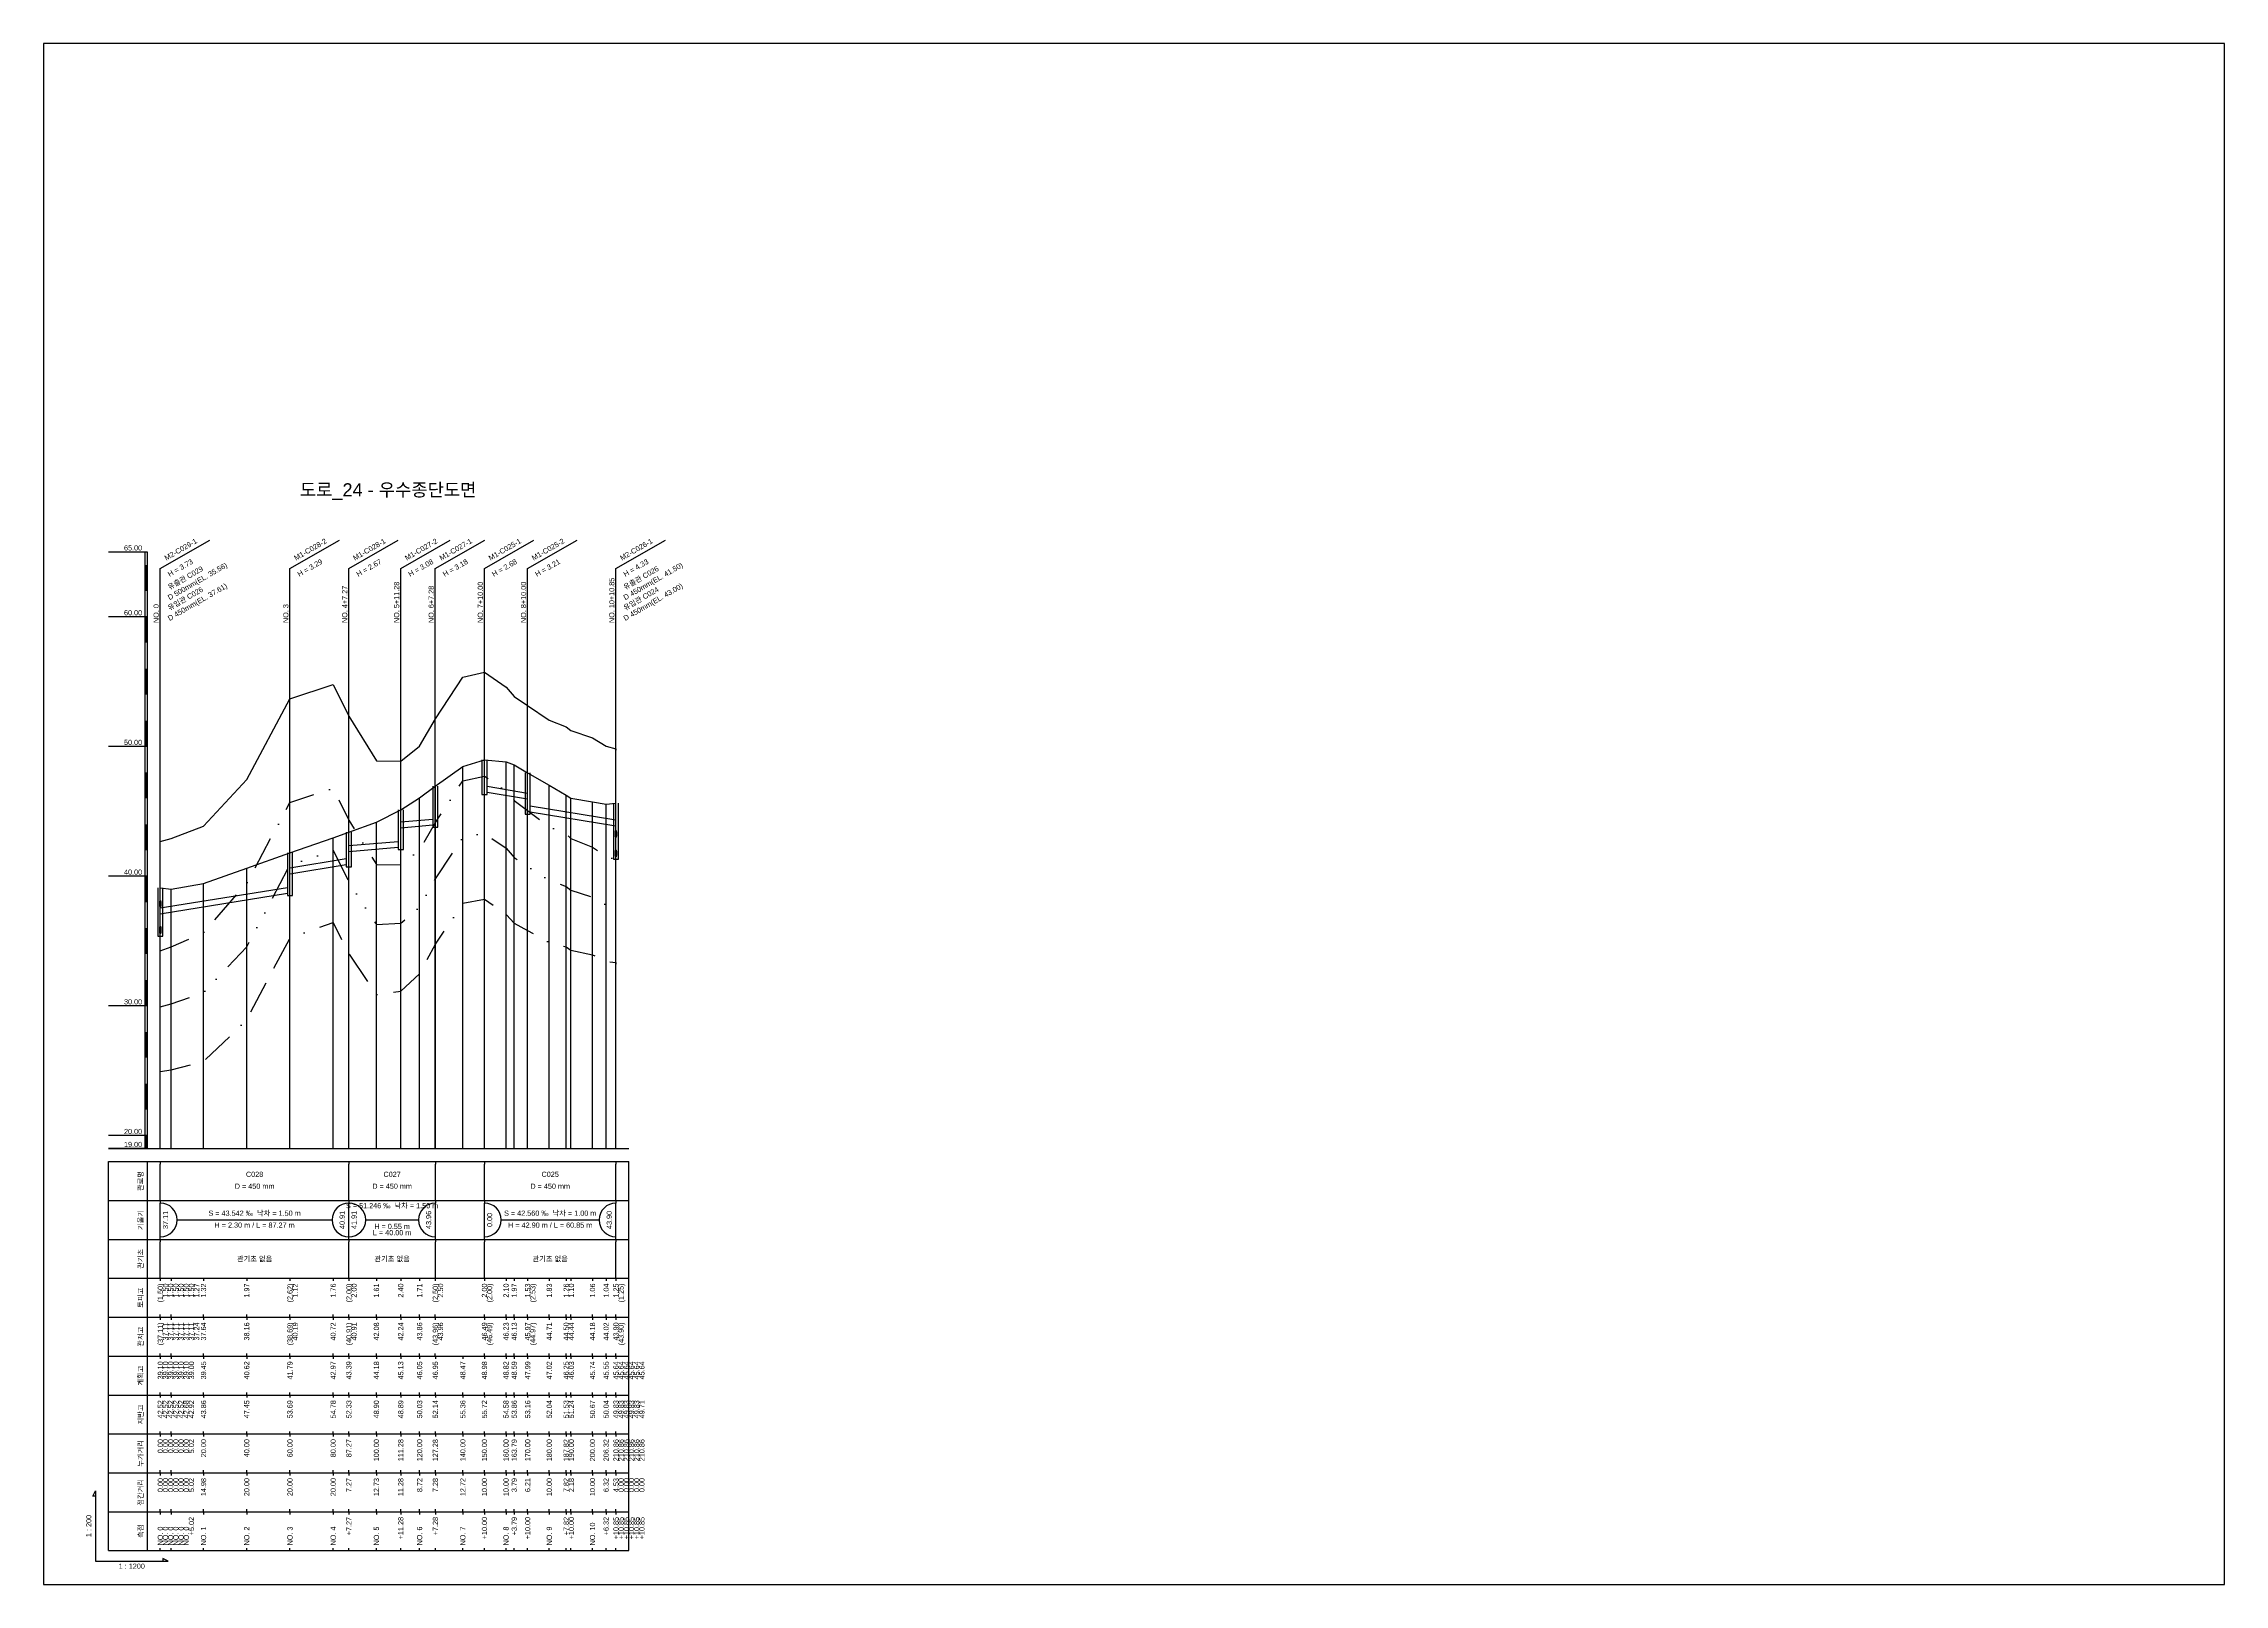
# Model space of a CAD drawing. Header units: millimetres. Extents: x -105495 to 3444, y -108190 to 2013.
# Drawn here: x 20 to 861, y -20608 to -20014 of the extents above; entities that cross this region are included whole.
import ezdxf
from ezdxf.enums import TextEntityAlignment as Align

# ---------------------------------------------------------------- set-up
doc = ezdxf.new("R2010")
doc.units = ezdxf.units.MM
for name, pattern in [('BORDER', [44.45, 12.7, -6.35, 12.7, -6.35, 0, -6.35]), ('DASHDOT', [25.4, 12.7, -6.35, 0, -6.35]), ('DIVIDE', [31.75, 12.7, -6.35, 0, -6.35, 0, -6.35])]:
    doc.linetypes.add(name, pattern=pattern)
for name, color, linetype in [('KZ_종단_계획선', 1, 'Continuous'), ('KZ_종단_관로', 4, 'Continuous'), ('KZ_종단_깃발', 7, 'Continuous'), ('KZ_종단_노선명', 7, 'Continuous'), ('KZ_종단_도각', 7, 'Continuous'), ('KZ_종단_맨홀', 4, 'Continuous'), ('KZ_종단_수직선', 7, 'Continuous'), ('KZ_종단_암선1', 56, 'DASHDOT'), ('KZ_종단_암선2', 4, 'DIVIDE'), ('KZ_종단_암선3', 6, 'BORDER'), ('KZ_종단_원형관', 4, 'Continuous'), ('KZ_종단_지반선', 3, 'Continuous'), ('KZ_종단_테이블문자', 7, 'Continuous'), ('KZ_종단_테이블선', 7, 'Continuous'), ('KZ_종단_폴대', 7, 'Continuous')]:
    doc.layers.add(name, color=color, linetype=linetype)
doc.styles.get("Standard").update_dxf_attribs({"font": 'arial.ttf'})

msp = doc.modelspace()

# ---------------------------------------------------------------- linework, layer by layer
at = {"layer": 'KZ_종단_계획선'}
msp.add_lwpolyline([(65, -20339.5), (65, -20339.5), (65, -20339.5), (65, -20339.5), (65, -20339.5), (65, -20339.5), (69.18, -20340), (81.67, -20337.75), (98.33, -20331.89), (115, -20326.03), (131.67, -20320.17), (137.73, -20318.03), (148.33, -20314.1), (157.73, -20309.35), (165, -20304.73), (171.06, -20300.25), (181.67, -20292.65), (190, -20290.11), (198.33, -20290.9), (201.49, -20292.07), (206.67, -20295.07), (215, -20299.89), (221.52, -20303.77), (223.33, -20304.85), (231.67, -20306.32), (236.94, -20307.25), (240.71, -20306.8), (240.71, -20306.8), (240.71, -20306.8), (240.71, -20306.8), (240.71, -20306.8), (240.71, -20306.8)], dxfattribs=at)
at = {"layer": 'KZ_종단_관로'}
for p, q in [((191, -20300.3), (206.67, -20302.91)), ((191, -20302.55), (206.67, -20305.16)), ((207.67, -20307.91), (240.71, -20313.25)), ((157.73, -20314.05), (170.06, -20312.95)), ((157.73, -20316.3), (170.06, -20315.2)), ((207.67, -20310.16), (240.71, -20315.5)), ((137.73, -20323.2), (156.73, -20321.55)), ((137.73, -20325.45), (156.73, -20323.8)), ((115, -20331.79), (136.73, -20328.2)), ((115, -20334.04), (136.73, -20330.45)), ((65, -20347.2), (114, -20339.29)), ((65, -20349.45), (114, -20341.54))]:
    msp.add_line(p, q, dxfattribs=at)
at = {"layer": 'KZ_종단_깃발'}
for p, q in [((65, -20216.38), (84.05, -20205.38)), ((115, -20216.38), (134.05, -20205.38)), ((137.73, -20216.38), (156.78, -20205.38)), ((157.73, -20216.38), (176.78, -20205.38)), ((171.06, -20216.38), (190.12, -20205.38)), ((190, -20216.38), (209.05, -20205.38)), ((206.67, -20216.38), (225.72, -20205.38)), ((240.71, -20216.38), (259.77, -20205.38)), ((65, -20440), (65, -20216.38)), ((115, -20440), (115, -20216.38)), ((137.73, -20440), (137.73, -20216.38)), ((157.73, -20440), (157.73, -20216.38)), ((171.06, -20440), (171.06, -20216.38)), ((190, -20440), (190, -20216.38)), ((206.67, -20440), (206.67, -20216.38)), ((240.71, -20440), (240.71, -20216.38))]:
    msp.add_line(p, q, dxfattribs=at)
at = {"layer": 'KZ_종단_도각'}
msp.add_lwpolyline([(20, -20608), (861, -20608), (861, -20014), (20, -20014)], close=True, dxfattribs=at)
at = {"layer": 'KZ_종단_맨홀'}
for points in [[(189, -20290.11), (189, -20303.49), (191, -20303.49), (191, -20290.11)], [(170.06, -20300.25), (170.06, -20316.14), (172.06, -20316.14), (172.06, -20300.25)], [(205.67, -20295.07), (205.67, -20311.1), (207.67, -20311.1), (207.67, -20295.07)], [(156.73, -20309.35), (156.73, -20324.74), (158.73, -20324.74), (158.73, -20309.35)], [(239.71, -20306.8), (239.71, -20328.44), (241.71, -20328.44), (241.71, -20306.8)], [(136.73, -20318.03), (136.73, -20331.39), (138.73, -20331.39), (138.73, -20318.03)], [(114, -20326.03), (114, -20342.48), (116, -20342.48), (116, -20326.03)], [(64, -20339.5), (64, -20358.16), (66, -20358.16), (66, -20339.5)]]:
    msp.add_lwpolyline(points, dxfattribs=at)
at = {"layer": 'KZ_종단_수직선'}
for p, q in [((181.67, -20440), (181.67, -20292.65)), ((190, -20440), (190, -20290.11)), ((198.33, -20440), (198.33, -20290.9)), ((201.49, -20440), (201.49, -20292.07)), ((171.07, -20440), (171.07, -20300.25)), ((206.67, -20440), (206.67, -20295.07)), ((215, -20440), (215, -20299.89)), ((157.73, -20440), (157.73, -20309.35)), ((165, -20440), (165, -20304.73)), ((221.52, -20440), (221.52, -20303.77)), ((223.33, -20440), (223.33, -20304.85)), ((231.67, -20440), (231.67, -20306.32)), ((236.93, -20440), (236.93, -20307.25)), ((240.72, -20440), (240.72, -20306.8)), ((240.72, -20440), (240.72, -20306.8)), ((240.72, -20440), (240.72, -20306.8)), ((240.72, -20440), (240.72, -20306.8)), ((240.72, -20440), (240.72, -20306.8)), ((240.72, -20440), (240.72, -20306.8)), ((137.72, -20440), (137.72, -20318.03)), ((148.33, -20440), (148.33, -20314.1)), ((115, -20440), (115, -20326.03)), ((131.67, -20440), (131.67, -20320.17)), ((98.33, -20440), (98.33, -20331.89)), ((65, -20440), (65, -20339.5)), ((65, -20440), (65, -20339.5)), ((65, -20440), (65, -20339.5)), ((65, -20440), (65, -20339.5)), ((65, -20440), (65, -20339.5)), ((65, -20440), (65, -20339.5)), ((65, -20440), (65, -20339.5)), ((65, -20440), (65, -20339.5)), ((65, -20440), (65, -20339.5)), ((65, -20440), (65, -20339.5)), ((65, -20440), (65, -20339.5)), ((69.18, -20440), (69.18, -20340)), ((81.67, -20440), (81.67, -20337.75))]:
    msp.add_line(p, q, dxfattribs=at)
at = {"layer": 'KZ_종단_암선1', "flags": 128}
msp.add_lwpolyline([(65, -20364.51), (65, -20364.51), (65, -20364.51), (65, -20364.51), (65, -20364.51), (65, -20363.7), (69.18, -20362.25), (81.67, -20356.7), (98.33, -20337.75), (115, -20306.56), (131.67, -20301.08), (137.72, -20313.34), (148.33, -20330.52), (157.73, -20330.57), (165, -20324.84), (171.07, -20314.29), (181.67, -20298.22), (190, -20296.38), (198.33, -20302.09), (201.49, -20305.83), (206.67, -20309.65), (215, -20315.8), (221.52, -20318.79), (223.33, -20320.39), (231.67, -20323.74), (236.93, -20327.25), (240.72, -20328.55), (240.72, -20328.55), (240.72, -20328.55), (240.72, -20328.55), (240.72, -20328.55), (240.72, -20329.15)], dxfattribs=at)
at = {"layer": 'KZ_종단_암선2', "flags": 128}
msp.add_lwpolyline([(65, -20386.12), (65, -20386.12), (65, -20386.12), (65, -20386.12), (65, -20386.12), (65, -20385.31), (69.18, -20384.23), (81.67, -20379.79), (98.33, -20362.2), (115, -20330.73), (131.67, -20324.97), (137.72, -20337.13), (148.33, -20353.64), (157.73, -20353.09), (165, -20346.89), (171.07, -20335.96), (181.67, -20320.07), (190, -20318.37), (198.33, -20324.22), (201.49, -20327.8), (206.67, -20331.15), (215, -20336.56), (221.52, -20338.97), (223.33, -20340.4), (231.67, -20343.01), (236.93, -20346.05), (240.72, -20347.01), (240.72, -20347.01), (240.72, -20347.01), (240.72, -20347.01), (240.72, -20347.01), (240.72, -20347.61)], dxfattribs=at)
at = {"layer": 'KZ_종단_암선3', "flags": 128}
msp.add_lwpolyline([(65, -20411.05), (65, -20411.05), (65, -20411.05), (65, -20411.05), (65, -20411.05), (65, -20410.24), (69.18, -20409.59), (81.67, -20406.44), (98.33, -20390.42), (115, -20358.77), (131.67, -20352.83), (137.72, -20364.92), (148.33, -20380.63), (157.73, -20379.36), (165, -20372.6), (171.07, -20361.21), (181.67, -20345.43), (190, -20343.82), (198.33, -20349.76), (201.49, -20353.14), (206.67, -20355.97), (215, -20360.52), (221.52, -20362.25), (223.33, -20363.5), (231.67, -20365.24), (236.93, -20367.74), (240.72, -20368.31), (240.72, -20368.31), (240.72, -20368.31), (240.72, -20368.31), (240.72, -20368.31), (240.72, -20368.91)], dxfattribs=at)
at = {"layer": 'KZ_종단_원형관'}
for p, q in [((240.49, -20318.68), (240.5, -20318.46)), ((240.5, -20318.46), (240.51, -20318.24)), ((240.51, -20318.24), (240.52, -20318.03)), ((240.52, -20318.03), (240.54, -20317.84)), ((240.54, -20317.84), (240.57, -20317.68)), ((240.57, -20317.68), (240.6, -20317.55)), ((240.6, -20317.55), (240.64, -20317.45)), ((240.64, -20317.45), (240.67, -20317.39)), ((240.67, -20317.39), (240.71, -20317.37)), ((240.71, -20317.37), (240.75, -20317.39)), ((240.75, -20317.39), (240.79, -20317.45)), ((240.79, -20317.45), (240.82, -20317.55)), ((240.82, -20317.55), (240.85, -20317.68)), ((240.85, -20317.68), (240.88, -20317.84)), ((240.88, -20317.84), (240.9, -20318.03)), ((240.9, -20318.03), (240.92, -20318.24)), ((240.92, -20318.24), (240.93, -20318.46)), ((240.93, -20318.46), (240.93, -20318.68)), ((240.5, -20318.91), (240.49, -20318.68)), ((240.49, -20326.18), (240.5, -20325.96)), ((240.5, -20326.41), (240.49, -20326.18)), ((240.51, -20319.13), (240.5, -20318.91)), ((240.5, -20325.96), (240.51, -20325.74)), ((240.51, -20326.63), (240.5, -20326.41)), ((240.52, -20319.34), (240.51, -20319.13)), ((240.51, -20325.74), (240.52, -20325.53)), ((240.52, -20326.84), (240.51, -20326.63)), ((240.54, -20319.53), (240.52, -20319.34)), ((240.52, -20325.53), (240.54, -20325.34)), ((240.54, -20327.03), (240.52, -20326.84)), ((240.57, -20319.69), (240.54, -20319.53)), ((240.54, -20325.34), (240.57, -20325.18)), ((240.6, -20319.82), (240.57, -20319.69)), ((240.57, -20325.18), (240.6, -20325.05)), ((240.64, -20319.92), (240.6, -20319.82)), ((240.6, -20325.05), (240.64, -20324.95)), ((240.67, -20319.98), (240.64, -20319.92)), ((240.64, -20324.95), (240.67, -20324.89)), ((240.71, -20320), (240.67, -20319.98)), ((240.67, -20324.89), (240.71, -20324.87)), ((240.75, -20319.98), (240.71, -20320)), ((240.71, -20324.87), (240.75, -20324.89)), ((240.79, -20319.92), (240.75, -20319.98)), ((240.75, -20324.89), (240.79, -20324.95)), ((240.82, -20319.82), (240.79, -20319.92)), ((240.79, -20324.95), (240.82, -20325.05)), ((240.85, -20319.69), (240.82, -20319.82)), ((240.82, -20325.05), (240.85, -20325.18)), ((240.88, -20319.53), (240.85, -20319.69)), ((240.85, -20325.18), (240.88, -20325.34)), ((240.9, -20319.34), (240.88, -20319.53)), ((240.88, -20325.34), (240.9, -20325.53)), ((240.9, -20326.84), (240.88, -20327.03)), ((240.92, -20319.13), (240.9, -20319.34)), ((240.9, -20325.53), (240.92, -20325.74)), ((240.92, -20326.63), (240.9, -20326.84)), ((240.93, -20318.91), (240.92, -20319.13)), ((240.92, -20325.74), (240.93, -20325.96)), ((240.93, -20326.41), (240.92, -20326.63)), ((240.93, -20318.68), (240.93, -20318.91)), ((240.93, -20325.96), (240.93, -20326.18)), ((240.93, -20326.18), (240.93, -20326.41)), ((240.57, -20327.19), (240.54, -20327.03)), ((240.6, -20327.32), (240.57, -20327.19)), ((240.64, -20327.42), (240.6, -20327.32)), ((240.67, -20327.48), (240.64, -20327.42)), ((240.71, -20327.5), (240.67, -20327.48)), ((240.75, -20327.48), (240.71, -20327.5)), ((240.79, -20327.42), (240.75, -20327.48)), ((240.82, -20327.32), (240.79, -20327.42)), ((240.85, -20327.19), (240.82, -20327.32)), ((240.88, -20327.03), (240.85, -20327.19)), ((64.78, -20345.41), (64.79, -20345.19)), ((64.78, -20345.63), (64.78, -20345.41)), ((64.78, -20345.86), (64.78, -20345.63)), ((64.79, -20346.08), (64.78, -20345.86)), ((64.79, -20345.19), (64.81, -20344.98)), ((64.81, -20346.29), (64.79, -20346.08)), ((64.81, -20344.98), (64.83, -20344.79)), ((64.83, -20346.48), (64.81, -20346.29)), ((64.83, -20344.79), (64.86, -20344.63)), ((64.86, -20346.64), (64.83, -20346.48)), ((64.86, -20344.63), (64.89, -20344.5)), ((64.89, -20346.77), (64.86, -20346.64)), ((64.89, -20344.5), (64.93, -20344.4)), ((64.93, -20346.87), (64.89, -20346.77)), ((64.93, -20344.4), (64.96, -20344.34)), ((64.96, -20346.93), (64.93, -20346.87)), ((64.96, -20344.34), (65, -20344.32)), ((65, -20346.95), (64.96, -20346.93)), ((65, -20344.32), (65.04, -20344.34)), ((65.04, -20346.93), (65, -20346.95)), ((65.04, -20344.34), (65.07, -20344.4)), ((65.07, -20346.87), (65.04, -20346.93)), ((65.07, -20344.4), (65.11, -20344.5)), ((65.11, -20346.77), (65.07, -20346.87)), ((65.11, -20344.5), (65.14, -20344.63)), ((65.14, -20346.64), (65.11, -20346.77)), ((65.14, -20344.63), (65.17, -20344.79)), ((65.17, -20346.48), (65.14, -20346.64)), ((65.17, -20344.79), (65.19, -20344.98)), ((65.19, -20346.29), (65.17, -20346.48)), ((65.19, -20344.98), (65.21, -20345.19)), ((65.21, -20346.08), (65.19, -20346.29)), ((65.21, -20345.19), (65.22, -20345.41)), ((65.22, -20345.86), (65.21, -20346.08)), ((65.22, -20345.41), (65.22, -20345.63)), ((65.22, -20345.63), (65.22, -20345.86)), ((64.76, -20355.49), (64.77, -20355.24)), ((64.76, -20355.74), (64.76, -20355.49)), ((64.76, -20355.99), (64.76, -20355.74)), ((64.77, -20356.24), (64.76, -20355.99)), ((64.77, -20355.24), (64.79, -20355.01)), ((64.79, -20356.47), (64.77, -20356.24)), ((64.79, -20355.01), (64.81, -20354.8)), ((64.81, -20356.68), (64.79, -20356.47)), ((64.81, -20354.8), (64.84, -20354.62)), ((64.84, -20356.86), (64.81, -20356.68)), ((64.84, -20354.62), (64.88, -20354.48)), ((64.88, -20357), (64.84, -20356.86)), ((64.88, -20354.48), (64.92, -20354.37)), ((64.92, -20357.11), (64.88, -20357)), ((64.92, -20354.37), (64.96, -20354.3)), ((64.96, -20357.18), (64.92, -20357.11)), ((64.96, -20354.3), (65, -20354.28)), ((65, -20357.2), (64.96, -20357.18)), ((65, -20354.28), (65.04, -20354.3)), ((65.04, -20357.18), (65, -20357.2)), ((65.04, -20354.3), (65.08, -20354.37)), ((65.08, -20357.11), (65.04, -20357.18)), ((65.08, -20354.37), (65.12, -20354.48)), ((65.12, -20357), (65.08, -20357.11)), ((65.12, -20354.48), (65.16, -20354.62)), ((65.16, -20356.86), (65.12, -20357)), ((65.16, -20354.62), (65.19, -20354.8)), ((65.19, -20356.68), (65.16, -20356.86)), ((65.19, -20354.8), (65.21, -20355.01)), ((65.21, -20356.47), (65.19, -20356.68)), ((65.21, -20355.01), (65.23, -20355.24)), ((65.23, -20356.24), (65.21, -20356.47)), ((65.23, -20355.24), (65.24, -20355.49)), ((65.24, -20355.99), (65.23, -20356.24)), ((65.24, -20355.49), (65.24, -20355.74)), ((65.24, -20355.74), (65.24, -20355.99))]:
    msp.add_line(p, q, dxfattribs=at)
at = {"layer": 'KZ_종단_지반선', "flags": 128}
msp.add_lwpolyline([(65, -20322.41), (65, -20322.41), (65, -20322.41), (65, -20322.41), (65, -20322.41), (65, -20321.6), (69.18, -20320.42), (81.67, -20315.69), (98.33, -20297.75), (115, -20266.56), (131.67, -20261.08), (137.72, -20273.34), (148.33, -20290.52), (157.73, -20290.57), (165, -20284.84), (171.07, -20274.29), (181.67, -20258.22), (190, -20256.38), (198.33, -20262.09), (201.49, -20265.7), (206.67, -20269.18), (215, -20274.78), (221.52, -20277.35), (223.33, -20278.82), (231.67, -20281.63), (236.93, -20284.79), (240.72, -20285.85), (240.72, -20285.85), (240.72, -20285.85), (240.72, -20285.85), (240.72, -20285.85), (240.72, -20286.44)], dxfattribs=at)
at = {"layer": 'KZ_종단_테이블문자'}
for p, q in [((65, -20445), (65, -20446)), ((65, -20459), (65, -20446)), ((137.72, -20445), (137.72, -20446)), ((137.72, -20445), (137.72, -20446)), ((137.72, -20459), (137.72, -20446)), ((137.72, -20459), (137.72, -20446)), ((171.07, -20445), (171.07, -20446)), ((171.07, -20459), (171.07, -20446)), ((190, -20445), (190, -20446)), ((190, -20459), (190, -20446)), ((240.72, -20445), (240.72, -20446)), ((240.72, -20459), (240.72, -20446)), ((65, -20460), (65, -20459)), ((65, -20460), (65, -20461)), ((65, -20474), (65, -20461)), ((137.72, -20460), (137.72, -20459)), ((137.72, -20460), (137.72, -20459)), ((137.72, -20460), (137.72, -20461)), ((137.72, -20460), (137.72, -20461)), ((137.72, -20474), (137.72, -20461)), ((137.72, -20474), (137.72, -20461)), ((171.07, -20460), (171.07, -20459)), ((171.07, -20460), (171.07, -20461)), ((171.07, -20474), (171.07, -20461)), ((190, -20460), (190, -20459)), ((190, -20460), (190, -20461)), ((190, -20474), (190, -20461)), ((240.72, -20460), (240.72, -20459)), ((240.72, -20460), (240.72, -20461)), ((240.72, -20474), (240.72, -20461)), ((71.42, -20467.5), (131.31, -20467.5)), ((144.14, -20467.5), (164.65, -20467.5)), ((196.42, -20467.5), (234.3, -20467.5)), ((65, -20475), (65, -20474)), ((65, -20475), (65, -20476)), ((65, -20489), (65, -20476)), ((137.72, -20475), (137.72, -20474)), ((137.72, -20475), (137.72, -20474)), ((137.72, -20475), (137.72, -20476)), ((137.72, -20475), (137.72, -20476)), ((137.72, -20489), (137.72, -20476)), ((137.72, -20489), (137.72, -20476)), ((171.07, -20475), (171.07, -20474)), ((171.07, -20475), (171.07, -20476)), ((171.07, -20489), (171.07, -20476)), ((190, -20475), (190, -20474)), ((190, -20475), (190, -20476)), ((190, -20489), (190, -20476)), ((240.72, -20475), (240.72, -20474)), ((240.72, -20475), (240.72, -20476)), ((240.72, -20489), (240.72, -20476)), ((65, -20490), (65, -20489)), ((137.72, -20490), (137.72, -20489)), ((137.72, -20490), (137.72, -20489)), ((171.07, -20490), (171.07, -20489)), ((190, -20490), (190, -20489)), ((240.72, -20490), (240.72, -20489))]:
    msp.add_line(p, q, dxfattribs=at)
for centre, start, end in [((65, -20467.5), 270, 90), ((137.72, -20467.5), 90, 270), ((137.72, -20467.5), 270, 90), ((171.07, -20467.5), 90, 270), ((190, -20467.5), 270, 90), ((240.72, -20467.5), 90, 270)]:
    msp.add_arc(centre, 6.5, start, end, dxfattribs=at)
at = {"layer": 'KZ_종단_테이블선'}
for p, q in [((45, -20440), (245.72, -20440)), ((45, -20460), (45, -20445)), ((45, -20445), (245.72, -20445)), ((60, -20460), (60, -20445)), ((245.72, -20460), (245.72, -20445)), ((45, -20475), (45, -20460)), ((45, -20460), (245.72, -20460)), ((60, -20475), (60, -20460)), ((245.72, -20475), (245.72, -20460)), ((45, -20490), (45, -20475)), ((45, -20475), (245.72, -20475)), ((60, -20490), (60, -20475)), ((245.72, -20490), (245.72, -20475)), ((45, -20505), (45, -20490)), ((45, -20490), (245.72, -20490)), ((60, -20505), (60, -20490)), ((65, -20490), (65, -20491)), ((65, -20490), (65, -20491)), ((65, -20490), (65, -20491)), ((65, -20490), (65, -20491)), ((65, -20490), (65, -20491)), ((65, -20490), (65, -20491)), ((69.18, -20490), (69.18, -20491)), ((81.67, -20490), (81.67, -20491)), ((98.33, -20490), (98.33, -20491)), ((115, -20490), (115, -20491)), ((131.67, -20490), (131.67, -20491)), ((137.73, -20490), (137.73, -20491)), ((148.33, -20490), (148.33, -20491)), ((157.73, -20490), (157.73, -20491)), ((165, -20490), (165, -20491)), ((171.06, -20490), (171.06, -20491)), ((190, -20490), (190, -20491)), ((198.33, -20490), (198.33, -20491)), ((201.49, -20490), (201.49, -20491)), ((206.67, -20490), (206.67, -20491)), ((215, -20490), (215, -20491)), ((221.52, -20490), (221.52, -20491)), ((223.33, -20490), (223.33, -20491)), ((231.67, -20490), (231.67, -20491)), ((236.94, -20490), (236.94, -20491)), ((240.71, -20490), (240.71, -20491)), ((245.72, -20505), (245.72, -20490)), ((45, -20520), (45, -20505)), ((45, -20505), (245.72, -20505)), ((60, -20520), (60, -20505)), ((65, -20505), (65, -20504)), ((65, -20505), (65, -20504)), ((65, -20505), (65, -20504)), ((65, -20505), (65, -20504)), ((65, -20505), (65, -20504)), ((65, -20505), (65, -20504)), ((65, -20505), (65, -20506)), ((65, -20505), (65, -20506)), ((65, -20505), (65, -20506)), ((65, -20505), (65, -20506)), ((65, -20505), (65, -20506)), ((65, -20505), (65, -20506)), ((69.18, -20505), (69.18, -20504)), ((69.18, -20505), (69.18, -20506)), ((81.67, -20505), (81.67, -20504)), ((81.67, -20505), (81.67, -20506)), ((98.33, -20505), (98.33, -20504)), ((98.33, -20505), (98.33, -20506)), ((115, -20505), (115, -20504)), ((115, -20505), (115, -20506)), ((131.67, -20505), (131.67, -20504)), ((131.67, -20505), (131.67, -20506)), ((137.73, -20505), (137.73, -20504)), ((137.73, -20505), (137.73, -20506)), ((148.33, -20505), (148.33, -20504)), ((148.33, -20505), (148.33, -20506)), ((157.73, -20505), (157.73, -20504)), ((157.73, -20505), (157.73, -20506)), ((165, -20505), (165, -20504)), ((165, -20505), (165, -20506)), ((171.06, -20505), (171.06, -20504)), ((171.06, -20505), (171.06, -20506)), ((190, -20505), (190, -20504)), ((190, -20505), (190, -20506)), ((198.33, -20505), (198.33, -20504)), ((198.33, -20505), (198.33, -20506)), ((201.49, -20505), (201.49, -20504)), ((201.49, -20505), (201.49, -20506)), ((206.67, -20505), (206.67, -20504)), ((206.67, -20505), (206.67, -20506)), ((215, -20505), (215, -20504)), ((215, -20505), (215, -20506)), ((221.52, -20505), (221.52, -20504)), ((221.52, -20505), (221.52, -20506)), ((223.33, -20505), (223.33, -20504)), ((223.33, -20505), (223.33, -20506)), ((231.67, -20505), (231.67, -20504)), ((231.67, -20505), (231.67, -20506)), ((236.94, -20505), (236.94, -20504)), ((236.94, -20505), (236.94, -20506)), ((240.71, -20505), (240.71, -20504)), ((240.71, -20505), (240.71, -20506)), ((245.72, -20520), (245.72, -20505)), ((45, -20535), (45, -20520)), ((45, -20520), (245.72, -20520)), ((60, -20535), (60, -20520)), ((65, -20520), (65, -20519)), ((65, -20520), (65, -20519)), ((65, -20520), (65, -20519)), ((65, -20520), (65, -20519)), ((65, -20520), (65, -20519)), ((65, -20520), (65, -20519)), ((65, -20520), (65, -20521)), ((65, -20520), (65, -20521)), ((65, -20520), (65, -20521)), ((65, -20520), (65, -20521)), ((65, -20520), (65, -20521)), ((65, -20520), (65, -20521)), ((69.18, -20520), (69.18, -20519)), ((69.18, -20520), (69.18, -20521)), ((81.67, -20520), (81.67, -20519)), ((81.67, -20520), (81.67, -20521)), ((98.33, -20520), (98.33, -20519)), ((98.33, -20520), (98.33, -20521)), ((115, -20520), (115, -20519)), ((115, -20520), (115, -20521)), ((131.67, -20520), (131.67, -20519)), ((131.67, -20520), (131.67, -20521)), ((137.72, -20520), (137.72, -20521)), ((137.73, -20520), (137.73, -20519)), ((148.33, -20520), (148.33, -20519)), ((148.33, -20520), (148.33, -20521)), ((157.73, -20520), (157.73, -20519)), ((157.73, -20520), (157.73, -20521)), ((165, -20520), (165, -20519)), ((165, -20520), (165, -20521)), ((171.06, -20520), (171.06, -20519)), ((171.07, -20520), (171.07, -20521)), ((181.67, -20520), (181.67, -20521)), ((190, -20520), (190, -20519)), ((190, -20520), (190, -20521)), ((198.33, -20520), (198.33, -20519)), ((198.33, -20520), (198.33, -20521)), ((201.49, -20520), (201.49, -20519)), ((201.49, -20520), (201.49, -20521)), ((206.67, -20520), (206.67, -20519)), ((206.67, -20520), (206.67, -20521)), ((215, -20520), (215, -20519)), ((215, -20520), (215, -20521)), ((221.52, -20520), (221.52, -20519)), ((221.52, -20520), (221.52, -20521)), ((223.33, -20520), (223.33, -20519)), ((223.33, -20520), (223.33, -20521)), ((231.67, -20520), (231.67, -20519)), ((231.67, -20520), (231.67, -20521)), ((236.93, -20520), (236.93, -20521)), ((236.94, -20520), (236.94, -20519)), ((240.71, -20520), (240.71, -20519)), ((240.72, -20520), (240.72, -20521)), ((240.72, -20520), (240.72, -20521)), ((240.72, -20520), (240.72, -20521)), ((240.72, -20520), (240.72, -20521)), ((240.72, -20520), (240.72, -20521)), ((240.72, -20520), (240.72, -20521)), ((245.72, -20535), (245.72, -20520)), ((45, -20550), (45, -20535)), ((45, -20535), (245.72, -20535)), ((60, -20550), (60, -20535)), ((65, -20535), (65, -20534)), ((65, -20535), (65, -20534)), ((65, -20535), (65, -20534)), ((65, -20535), (65, -20534)), ((65, -20535), (65, -20534)), ((65, -20535), (65, -20534)), ((65, -20535), (65, -20536)), ((65, -20535), (65, -20536)), ((65, -20535), (65, -20536)), ((65, -20535), (65, -20536)), ((65, -20535), (65, -20536)), ((65, -20535), (65, -20536)), ((69.18, -20535), (69.18, -20534)), ((69.18, -20535), (69.18, -20536)), ((81.67, -20535), (81.67, -20534)), ((81.67, -20535), (81.67, -20536)), ((98.33, -20535), (98.33, -20534)), ((98.33, -20535), (98.33, -20536)), ((115, -20535), (115, -20534)), ((115, -20535), (115, -20536)), ((131.67, -20535), (131.67, -20534)), ((131.67, -20535), (131.67, -20536)), ((137.72, -20535), (137.72, -20534)), ((137.72, -20535), (137.72, -20536)), ((148.33, -20535), (148.33, -20534)), ((148.33, -20535), (148.33, -20536)), ((157.73, -20535), (157.73, -20534)), ((157.73, -20535), (157.73, -20536)), ((165, -20535), (165, -20534)), ((165, -20535), (165, -20536)), ((171.07, -20535), (171.07, -20534)), ((171.07, -20535), (171.07, -20536)), ((181.67, -20535), (181.67, -20534)), ((181.67, -20535), (181.67, -20536)), ((190, -20535), (190, -20534)), ((190, -20535), (190, -20536)), ((198.33, -20535), (198.33, -20534)), ((198.33, -20535), (198.33, -20536)), ((201.49, -20535), (201.49, -20534)), ((201.49, -20535), (201.49, -20536)), ((206.67, -20535), (206.67, -20534)), ((206.67, -20535), (206.67, -20536)), ((215, -20535), (215, -20534)), ((215, -20535), (215, -20536)), ((221.52, -20535), (221.52, -20534)), ((221.52, -20535), (221.52, -20536)), ((223.33, -20535), (223.33, -20534)), ((223.33, -20535), (223.33, -20536)), ((231.67, -20535), (231.67, -20534)), ((231.67, -20535), (231.67, -20536)), ((236.93, -20535), (236.93, -20534)), ((236.93, -20535), (236.93, -20536)), ((240.72, -20535), (240.72, -20534)), ((240.72, -20535), (240.72, -20534)), ((240.72, -20535), (240.72, -20534)), ((240.72, -20535), (240.72, -20534)), ((240.72, -20535), (240.72, -20534)), ((240.72, -20535), (240.72, -20534)), ((240.72, -20535), (240.72, -20536)), ((240.72, -20535), (240.72, -20536)), ((240.72, -20535), (240.72, -20536)), ((240.72, -20535), (240.72, -20536)), ((240.72, -20535), (240.72, -20536)), ((240.72, -20535), (240.72, -20536)), ((245.72, -20550), (245.72, -20535)), ((45, -20565), (45, -20550)), ((45, -20550), (245.72, -20550)), ((60, -20565), (60, -20550)), ((65, -20550), (65, -20549)), ((65, -20550), (65, -20549)), ((65, -20550), (65, -20549)), ((65, -20550), (65, -20549)), ((65, -20550), (65, -20549)), ((65, -20550), (65, -20549)), ((65, -20550), (65, -20551)), ((65, -20550), (65, -20551)), ((65, -20550), (65, -20551)), ((65, -20550), (65, -20551)), ((65, -20550), (65, -20551)), ((65, -20550), (65, -20551)), ((69.18, -20550), (69.18, -20549)), ((69.18, -20550), (69.18, -20551)), ((81.67, -20550), (81.67, -20549)), ((81.67, -20550), (81.67, -20551)), ((98.33, -20550), (98.33, -20549)), ((98.33, -20550), (98.33, -20551)), ((115, -20550), (115, -20549)), ((115, -20550), (115, -20551)), ((131.67, -20550), (131.67, -20549)), ((131.67, -20550), (131.67, -20551)), ((137.72, -20550), (137.72, -20549)), ((137.72, -20550), (137.72, -20551)), ((148.33, -20550), (148.33, -20549)), ((148.33, -20550), (148.33, -20551)), ((157.73, -20550), (157.73, -20549)), ((157.73, -20550), (157.73, -20551)), ((165, -20550), (165, -20549)), ((165, -20550), (165, -20551)), ((171.07, -20550), (171.07, -20549)), ((171.07, -20550), (171.07, -20551)), ((181.67, -20550), (181.67, -20549)), ((181.67, -20550), (181.67, -20551)), ((190, -20550), (190, -20549)), ((190, -20550), (190, -20551)), ((198.33, -20550), (198.33, -20549)), ((198.33, -20550), (198.33, -20551)), ((201.49, -20550), (201.49, -20549)), ((201.49, -20550), (201.49, -20551)), ((206.67, -20550), (206.67, -20549)), ((206.67, -20550), (206.67, -20551)), ((215, -20550), (215, -20549)), ((215, -20550), (215, -20551)), ((221.52, -20550), (221.52, -20549)), ((221.52, -20550), (221.52, -20551)), ((223.33, -20550), (223.33, -20549)), ((223.33, -20550), (223.33, -20551)), ((231.67, -20550), (231.67, -20549)), ((231.67, -20550), (231.67, -20551)), ((236.93, -20550), (236.93, -20549)), ((236.93, -20550), (236.93, -20551)), ((240.72, -20550), (240.72, -20549)), ((240.72, -20550), (240.72, -20549)), ((240.72, -20550), (240.72, -20549)), ((240.72, -20550), (240.72, -20549)), ((240.72, -20550), (240.72, -20549)), ((240.72, -20550), (240.72, -20549)), ((240.72, -20550), (240.72, -20551)), ((240.72, -20550), (240.72, -20551)), ((240.72, -20550), (240.72, -20551)), ((240.72, -20550), (240.72, -20551)), ((240.72, -20550), (240.72, -20551)), ((240.72, -20550), (240.72, -20551)), ((245.72, -20565), (245.72, -20550)), ((45, -20580), (45, -20565)), ((45, -20565), (245.72, -20565)), ((60, -20580), (60, -20565)), ((65, -20565), (65, -20564)), ((65, -20565), (65, -20564)), ((65, -20565), (65, -20564)), ((65, -20565), (65, -20564)), ((65, -20565), (65, -20564)), ((65, -20565), (65, -20564)), ((65, -20565), (65, -20566)), ((65, -20565), (65, -20566)), ((65, -20565), (65, -20566)), ((65, -20565), (65, -20566)), ((65, -20565), (65, -20566)), ((65, -20565), (65, -20566)), ((69.18, -20565), (69.18, -20564)), ((69.18, -20565), (69.18, -20566)), ((81.67, -20565), (81.67, -20564)), ((81.67, -20565), (81.67, -20566)), ((98.33, -20565), (98.33, -20564)), ((98.33, -20565), (98.33, -20566)), ((115, -20565), (115, -20564)), ((115, -20565), (115, -20566)), ((131.67, -20565), (131.67, -20564)), ((131.67, -20565), (131.67, -20566)), ((137.72, -20565), (137.72, -20564)), ((137.72, -20565), (137.72, -20566)), ((148.33, -20565), (148.33, -20564)), ((148.33, -20565), (148.33, -20566)), ((157.73, -20565), (157.73, -20564)), ((157.73, -20565), (157.73, -20566)), ((165, -20565), (165, -20564)), ((165, -20565), (165, -20566)), ((171.07, -20565), (171.07, -20564)), ((171.07, -20565), (171.07, -20566)), ((181.67, -20565), (181.67, -20564)), ((181.67, -20565), (181.67, -20566)), ((190, -20565), (190, -20564)), ((190, -20565), (190, -20566)), ((198.33, -20565), (198.33, -20564)), ((198.33, -20565), (198.33, -20566)), ((201.49, -20565), (201.49, -20564)), ((201.49, -20565), (201.49, -20566)), ((206.67, -20565), (206.67, -20564)), ((206.67, -20565), (206.67, -20566)), ((215, -20565), (215, -20564)), ((215, -20565), (215, -20566)), ((221.52, -20565), (221.52, -20564)), ((221.52, -20565), (221.52, -20566)), ((223.33, -20565), (223.33, -20564)), ((223.33, -20565), (223.33, -20566)), ((231.67, -20565), (231.67, -20564)), ((231.67, -20565), (231.67, -20566)), ((236.93, -20565), (236.93, -20564)), ((236.93, -20565), (236.93, -20566)), ((240.72, -20565), (240.72, -20564)), ((240.72, -20565), (240.72, -20564)), ((240.72, -20565), (240.72, -20564)), ((240.72, -20565), (240.72, -20564)), ((240.72, -20565), (240.72, -20564)), ((240.72, -20565), (240.72, -20564)), ((240.72, -20565), (240.72, -20566)), ((240.72, -20565), (240.72, -20566)), ((240.72, -20565), (240.72, -20566)), ((240.72, -20565), (240.72, -20566)), ((240.72, -20565), (240.72, -20566)), ((240.72, -20565), (240.72, -20566)), ((245.72, -20580), (245.72, -20565)), ((65, -20580), (65, -20579)), ((65, -20580), (65, -20579)), ((65, -20580), (65, -20579)), ((65, -20580), (65, -20579)), ((65, -20580), (65, -20579)), ((65, -20580), (65, -20579)), ((69.18, -20580), (69.18, -20579)), ((81.67, -20580), (81.67, -20579)), ((98.33, -20580), (98.33, -20579)), ((115, -20580), (115, -20579)), ((131.67, -20580), (131.67, -20579)), ((137.72, -20580), (137.72, -20579)), ((148.33, -20580), (148.33, -20579)), ((157.73, -20580), (157.73, -20579)), ((165, -20580), (165, -20579)), ((171.07, -20580), (171.07, -20579)), ((181.67, -20580), (181.67, -20579)), ((190, -20580), (190, -20579)), ((198.33, -20580), (198.33, -20579)), ((201.49, -20580), (201.49, -20579)), ((206.67, -20580), (206.67, -20579)), ((215, -20580), (215, -20579)), ((221.52, -20580), (221.52, -20579)), ((223.33, -20580), (223.33, -20579)), ((231.67, -20580), (231.67, -20579)), ((236.93, -20580), (236.93, -20579)), ((240.72, -20580), (240.72, -20579)), ((240.72, -20580), (240.72, -20579)), ((240.72, -20580), (240.72, -20579)), ((240.72, -20580), (240.72, -20579)), ((240.72, -20580), (240.72, -20579)), ((240.72, -20580), (240.72, -20579)), ((45, -20595), (45, -20580)), ((45, -20580), (245.72, -20580)), ((60, -20595), (60, -20580)), ((65, -20580), (65, -20581)), ((65, -20580), (65, -20581)), ((65, -20580), (65, -20581)), ((65, -20580), (65, -20581)), ((65, -20580), (65, -20581)), ((65, -20580), (65, -20581)), ((69.18, -20580), (69.18, -20581)), ((81.67, -20580), (81.67, -20581)), ((98.33, -20580), (98.33, -20581)), ((115, -20580), (115, -20581)), ((131.67, -20580), (131.67, -20581)), ((137.72, -20580), (137.72, -20581)), ((148.33, -20580), (148.33, -20581)), ((157.73, -20580), (157.73, -20581)), ((165, -20580), (165, -20581)), ((171.07, -20580), (171.07, -20581)), ((181.67, -20580), (181.67, -20581)), ((190, -20580), (190, -20581)), ((198.33, -20580), (198.33, -20581)), ((201.49, -20580), (201.49, -20581)), ((206.67, -20580), (206.67, -20581)), ((215, -20580), (215, -20581)), ((221.52, -20580), (221.52, -20581)), ((223.33, -20580), (223.33, -20581)), ((231.67, -20580), (231.67, -20581)), ((236.93, -20580), (236.93, -20581)), ((240.72, -20580), (240.72, -20581)), ((240.72, -20580), (240.72, -20581)), ((240.72, -20580), (240.72, -20581)), ((240.72, -20580), (240.72, -20581)), ((240.72, -20580), (240.72, -20581)), ((240.72, -20580), (240.72, -20581)), ((245.72, -20595), (245.72, -20580)), ((45, -20595), (245.72, -20595)), ((65, -20595), (65, -20594)), ((65, -20595), (65, -20594)), ((65, -20595), (65, -20594)), ((65, -20595), (65, -20594)), ((65, -20595), (65, -20594)), ((65, -20595), (65, -20594)), ((69.18, -20595), (69.18, -20594)), ((81.67, -20595), (81.67, -20594)), ((98.33, -20595), (98.33, -20594)), ((115, -20595), (115, -20594)), ((131.67, -20595), (131.67, -20594)), ((137.72, -20595), (137.72, -20594)), ((148.33, -20595), (148.33, -20594)), ((157.73, -20595), (157.73, -20594)), ((165, -20595), (165, -20594)), ((171.07, -20595), (171.07, -20594)), ((181.67, -20595), (181.67, -20594)), ((190, -20595), (190, -20594)), ((198.33, -20595), (198.33, -20594)), ((201.49, -20595), (201.49, -20594)), ((206.67, -20595), (206.67, -20594)), ((215, -20595), (215, -20594)), ((221.52, -20595), (221.52, -20594)), ((223.33, -20595), (223.33, -20594)), ((231.67, -20595), (231.67, -20594)), ((236.93, -20595), (236.93, -20594)), ((240.72, -20595), (240.72, -20594)), ((240.72, -20595), (240.72, -20594)), ((240.72, -20595), (240.72, -20594)), ((240.72, -20595), (240.72, -20594)), ((240.72, -20595), (240.72, -20594)), ((240.72, -20595), (240.72, -20594))]:
    msp.add_line(p, q, dxfattribs=at)
msp.add_lwpolyline([(40, -20574), (39, -20574), (40, -20572), (40, -20599), (68, -20599), (66, -20598), (66, -20599)], dxfattribs=at)
at = {"layer": 'KZ_종단_폴대'}
for p, q in [((60, -20210), (45, -20210)), ((60, -20235), (45, -20235)), ((60, -20285), (45, -20285)), ((60, -20335), (45, -20335)), ((60, -20385), (45, -20385)), ((60, -20435), (45, -20435)), ((60, -20440), (45, -20440))]:
    msp.add_line(p, q, dxfattribs=at)
msp.add_lwpolyline([(60, -20440), (60, -20210), (59, -20210), (59, -20440), (60, -20440)], dxfattribs=at)
at = {"layer": 'KZ_종단_폴대', "const_width": 1}
for points in [[(59.5, -20225), (59.5, -20215)], [(59.5, -20245), (59.5, -20235)], [(59.5, -20265), (59.5, -20255)], [(59.5, -20285), (59.5, -20275)], [(59.5, -20305), (59.5, -20295)], [(59.5, -20325), (59.5, -20315)], [(59.5, -20345), (59.5, -20335)], [(59.5, -20365), (59.5, -20355)], [(59.5, -20385), (59.5, -20375)], [(59.5, -20405), (59.5, -20395)], [(59.5, -20425), (59.5, -20415)], [(59.5, -20440), (59.5, -20435)]]:
    msp.add_lwpolyline(points, dxfattribs=at)

# ---------------------------------------------------------------- texts
at = {"layer": 'KZ_종단_깃발'}
for s, rotation, p in [('M2-C029-1', 30, (67.6, -20213.88)), ('M1-C028-2', 30, (117.6, -20213.88)), ('M1-C028-1', 30, (140.33, -20213.88)), ('M1-C027-2', 30, (160.33, -20213.88)), ('M1-C027-1', 30, (173.66, -20213.88)), ('M1-C025-1', 30, (192.6, -20213.88)), ('M1-C025-2', 30, (209.26, -20213.88)), ('M2-C026-1', 30, (243.31, -20213.88)), ('NO. 4+7.27', 90, (137.73, -20237.38)), ('NO. 5+11.28', 90, (157.73, -20237.38)), ('NO. 6+7.28', 90, (171.06, -20237.38)), ('NO. 7+10.00', 90, (190, -20237.38)), ('NO. 8+10.00', 90, (206.67, -20237.38)), ('NO. 10+10.85', 90, (240.71, -20237.38)), ('NO. 0', 90, (65, -20237.38)), ('NO. 3', 90, (115, -20237.38))]:
    msp.add_text(s, height=2, rotation=rotation, dxfattribs=at).set_placement(p, align=Align.BOTTOM_LEFT)
for s, p in [('H = 3.73', (67.6, -20217.88)), ('D 500mm(EL. 35.56)', (67.6, -20226.88)), ('유출관 C029', (67.6, -20222.88)), ('H = 3.29', (117.6, -20217.88)), ('H = 2.67', (140.33, -20217.88)), ('H = 3.08', (160.33, -20217.88)), ('H = 3.18', (173.66, -20217.88)), ('H = 2.68', (192.6, -20217.88)), ('H = 3.21', (209.26, -20217.88)), ('H = 4.33', (243.31, -20217.88)), ('D 450mm(EL. 41.50)', (243.31, -20226.88)), ('유출관 C026', (243.31, -20222.88)), ('D 450mm(EL. 37.61)', (67.6, -20234.88)), ('유입관 C026', (67.6, -20230.88)), ('D 450mm(EL. 43.00)', (243.31, -20234.88)), ('유입관 C024', (243.31, -20230.88))]:
    msp.add_text(s, height=2, rotation=30, dxfattribs=at).set_placement(p, align=Align.TOP_LEFT)
at = {"layer": 'KZ_종단_노선명'}
msp.add_text('도로_24 - 우수종단도면', height=5, dxfattribs=at).set_placement((152.86, -20190), align=Align.BOTTOM_CENTER)
at = {"layer": 'KZ_종단_테이블문자'}
for s, p in [('C028', (101.36, -20451.5)), ('C027', (154.4, -20451.5)), ('C025', (215.36, -20451.5)), ('S = 43.542 ‰  낙차 = 1.50 m', (101.36, -20466.5)), ('H = 0.55 m', (154.4, -20471.6)), ('S = 42.560 ‰  낙차 = 1.00 m', (215.36, -20466.5)), ('L = 40.00 m', (154.4, -20474))]:
    msp.add_text(s, height=2, dxfattribs=at).set_placement(p, align=Align.BOTTOM_CENTER)
for s, p in [('D = 450 mm', (101.36, -20453.5)), ('S = 51.246 ‰  낙차 = 1.50 m', (154.4, -20461)), ('D = 450 mm', (154.4, -20453.5)), ('D = 450 mm', (215.36, -20453.5)), ('H = 2.30 m / L = 87.27 m', (101.36, -20468.5)), ('H = 42.90 m / L = 60.85 m', (215.36, -20468.5))]:
    msp.add_text(s, height=2, dxfattribs=at).set_placement(p, align=Align.TOP_CENTER)
for s, p in [('37.11', (66, -20467.5)), ('41.91', (138.72, -20467.5)), ('0.00', (191, -20467.5))]:
    msp.add_text(s, height=2, rotation=90, dxfattribs=at).set_placement(p, align=Align.TOP_CENTER)
for s, p in [('40.91', (136.72, -20467.5)), ('43.96', (170.07, -20467.5)), ('43.90', (239.72, -20467.5))]:
    msp.add_text(s, height=2, rotation=90, dxfattribs=at).set_placement(p, align=Align.BOTTOM_CENTER)
for p in [(101.36, -20482.5), (154.4, -20482.5), (215.36, -20482.5)]:
    msp.add_text('관기초 없음', height=2, dxfattribs=at).set_placement(p, align=Align.MIDDLE_CENTER)
for s, p in [('(1.50)', (65, -20492)), ('1.50', (67, -20492)), ('1.50', (69, -20492)), ('1.50', (71, -20492)), ('1.50', (73, -20492)), ('1.50', (75, -20492)), ('1.50', (77, -20492)), ('1.27', (79, -20492)), ('1.32', (81.67, -20492)), ('1.97', (98.33, -20492)), ('(2.62)', (115, -20492)), ('1.12', (117, -20492)), ('1.76', (131.67, -20492)), ('(2.00)', (137.73, -20492)), ('2.00', (139.73, -20492)), ('1.61', (148.33, -20492)), ('2.40', (157.73, -20492)), ('1.71', (165, -20492)), ('(2.50)', (171.06, -20492)), ('2.50', (173.06, -20492)), ('2.00', (190, -20492)), ('(2.00)', (192, -20492)), ('2.10', (198.33, -20492)), ('1.97', (201.49, -20492)), ('1.53', (206.67, -20492)), ('(2.53)', (208.67, -20492)), ('1.83', (215, -20492)), ('1.26', (221.52, -20492)), ('1.10', (223.52, -20492)), ('1.06', (231.67, -20492)), ('1.04', (236.94, -20492)), ('1.25', (240.71, -20492)), ('(1.25)', (242.71, -20492)), ('(37.11)', (65, -20507)), ('37.11', (67, -20507)), ('37.11', (69, -20507)), ('37.11', (71, -20507)), ('37.11', (73, -20507)), ('37.11', (75, -20507)), ('37.11', (77, -20507)), ('37.24', (79, -20507)), ('37.64', (81.67, -20507)), ('38.16', (98.33, -20507)), ('(38.69)', (115, -20507)), ('40.19', (117, -20507)), ('40.72', (131.67, -20507)), ('(40.91)', (137.73, -20507)), ('40.91', (139.73, -20507)), ('42.08', (148.33, -20507)), ('42.24', (157.73, -20507)), ('43.86', (165, -20507)), ('(43.96)', (171.06, -20507)), ('43.96', (173.06, -20507)), ('46.49', (190, -20507)), ('(46.49)', (192, -20507)), ('46.23', (198.33, -20507)), ('46.13', (201.49, -20507)), ('45.97', (206.67, -20507)), ('(44.97)', (208.67, -20507)), ('44.71', (215, -20507)), ('44.50', (221.52, -20507)), ('44.44', (223.52, -20507)), ('44.18', (231.67, -20507)), ('44.02', (236.94, -20507)), ('43.90', (240.71, -20507)), ('(43.90)', (242.71, -20507)), ('39.10', (65, -20522)), ('39.10', (67, -20522)), ('39.10', (69, -20522)), ('39.10', (71, -20522)), ('39.10', (73, -20522)), ('39.10', (75, -20522)), ('39.00', (77, -20522)), ('39.45', (81.67, -20522)), ('40.62', (98.33, -20522)), ('41.79', (115, -20522)), ('42.97', (131.67, -20522)), ('43.39', (137.72, -20522)), ('44.18', (148.33, -20522)), ('45.13', (157.73, -20522)), ('46.05', (165, -20522)), ('46.95', (171.07, -20522)), ('48.47', (181.67, -20522)), ('48.98', (190, -20522)), ('48.82', (198.33, -20522)), ('48.59', (201.49, -20522)), ('47.99', (206.67, -20522)), ('47.02', (215, -20522)), ('46.25', (221.52, -20522)), ('46.03', (223.52, -20522)), ('45.74', (231.67, -20522)), ('45.55', (236.93, -20522)), ('45.64', (240.72, -20522)), ('45.64', (242.72, -20522)), ('45.64', (244.72, -20522)), ('45.64', (246.72, -20522)), ('45.64', (248.72, -20522)), ('45.64', (250.72, -20522)), ('42.52', (65, -20537)), ('42.52', (67, -20537)), ('42.52', (69, -20537)), ('42.52', (71, -20537)), ('42.52', (73, -20537)), ('42.68', (75, -20537)), ('42.92', (77, -20537)), ('43.86', (81.67, -20537)), ('47.45', (98.33, -20537)), ('53.69', (115, -20537)), ('54.78', (131.67, -20537)), ('52.33', (137.72, -20537)), ('48.90', (148.33, -20537)), ('48.89', (157.73, -20537)), ('50.03', (165, -20537)), ('52.14', (171.07, -20537)), ('55.36', (181.67, -20537)), ('55.72', (190, -20537)), ('54.58', (198.33, -20537)), ('53.86', (201.49, -20537)), ('53.16', (206.67, -20537)), ('52.04', (215, -20537)), ('51.53', (221.52, -20537)), ('51.24', (223.52, -20537)), ('50.67', (231.67, -20537)), ('50.04', (236.93, -20537)), ('49.83', (240.72, -20537)), ('49.83', (242.72, -20537)), ('49.83', (244.72, -20537)), ('49.83', (246.72, -20537)), ('49.83', (248.72, -20537)), ('49.71', (250.72, -20537)), ('0.00', (65, -20552)), ('0.00', (67, -20552)), ('0.00', (69, -20552)), ('0.00', (71, -20552)), ('0.00', (73, -20552)), ('0.00', (75, -20552)), ('5.02', (77, -20552)), ('20.00', (81.67, -20552)), ('40.00', (98.33, -20552)), ('60.00', (115, -20552)), ('80.00', (131.67, -20552)), ('87.27', (137.72, -20552)), ('100.00', (148.33, -20552)), ('111.28', (157.73, -20552)), ('120.00', (165, -20552)), ('127.28', (171.07, -20552)), ('140.00', (181.67, -20552)), ('150.00', (190, -20552)), ('160.00', (198.33, -20552)), ('163.79', (201.49, -20552)), ('170.00', (206.67, -20552)), ('180.00', (215, -20552)), ('187.82', (221.52, -20552)), ('190.00', (223.52, -20552)), ('200.00', (231.67, -20552)), ('206.32', (236.93, -20552)), ('210.86', (240.72, -20552)), ('210.86', (242.72, -20552)), ('210.86', (244.72, -20552)), ('210.86', (246.72, -20552)), ('210.86', (248.72, -20552)), ('210.86', (250.72, -20552)), ('0.00', (65, -20567)), ('0.00', (67, -20567)), ('0.00', (69, -20567)), ('0.00', (71, -20567)), ('0.00', (73, -20567)), ('0.00', (75, -20567)), ('5.02', (77, -20567)), ('14.98', (81.67, -20567)), ('20.00', (98.33, -20567)), ('20.00', (115, -20567)), ('20.00', (131.67, -20567)), ('7.27', (137.72, -20567)), ('12.73', (148.33, -20567)), ('11.28', (157.73, -20567)), ('8.72', (165, -20567)), ('7.28', (171.07, -20567)), ('12.72', (181.67, -20567)), ('10.00', (190, -20567)), ('10.00', (198.33, -20567)), ('3.79', (201.49, -20567)), ('6.21', (206.67, -20567)), ('10.00', (215, -20567)), ('7.82', (221.52, -20567)), ('2.18', (223.52, -20567)), ('10.00', (231.67, -20567)), ('6.32', (236.93, -20567)), ('4.53', (240.72, -20567)), ('0.00', (242.72, -20567)), ('0.00', (244.72, -20567)), ('0.00', (246.72, -20567)), ('0.00', (248.72, -20567)), ('0.00', (250.72, -20567)), ('+5.02', (77, -20582)), ('+7.27', (137.72, -20582)), ('+11.28', (157.73, -20582)), ('+7.28', (171.07, -20582)), ('+10.00', (190, -20582)), ('+3.79', (201.49, -20582)), ('+10.00', (206.67, -20582)), ('+7.82', (221.52, -20582)), ('+10.00', (223.52, -20582)), ('+6.32', (236.93, -20582)), ('+10.85', (240.72, -20582)), ('+10.85', (242.72, -20582)), ('+10.85', (244.72, -20582)), ('+10.85', (246.72, -20582)), ('+10.85', (248.72, -20582)), ('+10.85', (250.72, -20582))]:
    msp.add_text(s, height=2, rotation=90, dxfattribs=at).set_placement(p, align=Align.MIDDLE_RIGHT)
for s, p in [('NO. 0', (65, -20593)), ('NO. 0', (67, -20593)), ('NO. 0', (69, -20593)), ('NO. 0', (71, -20593)), ('NO. 0', (73, -20593)), ('NO. 0', (75, -20593)), ('NO. 1', (81.67, -20593)), ('NO. 2', (98.33, -20593)), ('NO. 3', (115, -20593)), ('NO. 4', (131.67, -20593)), ('NO. 5', (148.33, -20593)), ('NO. 6', (165, -20593)), ('NO. 7', (181.67, -20593)), ('NO. 8', (198.33, -20593)), ('NO. 9', (215, -20593)), ('NO. 10', (231.67, -20593))]:
    msp.add_text(s, height=2, rotation=90, dxfattribs=at).set_placement(p, align=Align.MIDDLE_LEFT)
at = {"layer": 'KZ_종단_테이블선'}
for s, p in [('관로명', (59, -20452.5)), ('기울기', (59, -20467.5)), ('관기초', (59, -20482.5)), ('토피고', (59, -20497.5)), ('관저고', (59, -20512.5)), ('계획고', (59, -20527.5)), ('지반고', (59, -20542.5)), ('누가거리', (59, -20557.5)), ('점간거리', (59, -20572.5)), ('1 : 200', (39, -20585.5)), ('측점', (59, -20587.5))]:
    msp.add_text(s, height=2, rotation=90, dxfattribs=at).set_placement(p, align=Align.BOTTOM_CENTER)
msp.add_text('1 : 1200', height=2, dxfattribs=at).set_placement((54, -20600), align=Align.TOP_CENTER)
at = {"layer": 'KZ_종단_폴대'}
for s, p in [('65.00', (58, -20210)), ('60.00', (58, -20235)), ('50.00', (58, -20285)), ('40.00', (58, -20335)), ('30.00', (58, -20385)), ('20.00', (58, -20435)), ('19.00', (58, -20440))]:
    msp.add_text(s, height=2, dxfattribs=at).set_placement(p, align=Align.BOTTOM_RIGHT)

doc.saveas('drawing.dxf')
